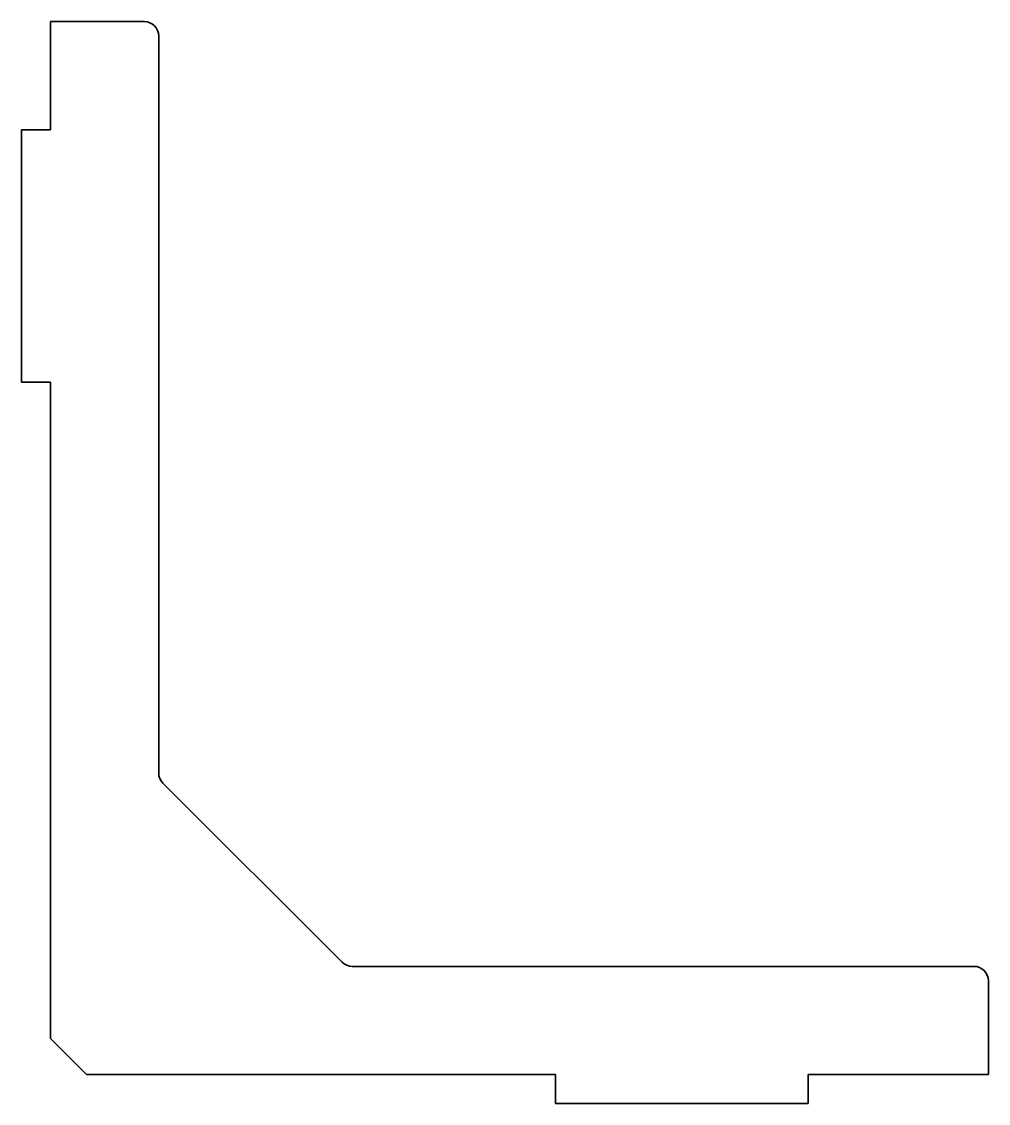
# Model space of a CAD drawing. Header units: millimetres. Extents: x 0 to 134, y 0 to 150.
import ezdxf

# ---------------------------------------------------------------- set-up
doc = ezdxf.new("R2010")
doc.units = ezdxf.units.MM
doc.layers.add('SIMUMAK Visible (ISO)', color=7, linetype='Continuous', lineweight=35)

# ---------------------------------------------------------------- blocks, each defined once
blk = doc.blocks.new('SIL-026-CRIA-01_Sheet_5_SIL-026-CRIA-01')
at = {"layer": 'SIMUMAK Visible (ISO)'}
for p, q in [((-63, 75), (-50, 75)), ((-63, 60), (-63, 75)), ((-48, 73), (-48, -29.17)), ((-63, 60), (-67, 60)), ((-67, 60), (-67, 25)), ((-67, 25), (-63, 25)), ((-63, -66), (-63, 25)), ((-47.41, -30.59), (-22.59, -55.41)), ((-21.17, -56), (65, -56)), ((67, -58), (67, -71)), ((-58, -71), (-63, -66)), ((7, -71), (-58, -71)), ((7, -71), (7, -75)), ((67, -71), (42, -71)), ((42, -75), (42, -71)), ((7, -75), (42, -75))]:
    blk.add_line(p, q, dxfattribs=at)
at = {"layer": 'SIMUMAK Visible (ISO)', "extrusion": (0, 0, -1)}
for centre in [(50, 73), (-65, -58)]:
    blk.add_arc(centre, 2, 90, 180, dxfattribs=at)
at = {"layer": 'SIMUMAK Visible (ISO)'}
for centre, start, end in [((-46, -29.17), 180, 225), ((-21.17, -54), 225, 270)]:
    blk.add_arc(centre, 2, start, end, dxfattribs=at)

msp = doc.modelspace()

# ---------------------------------------------------------------- block references
msp.add_blockref('SIL-026-CRIA-01_Sheet_5_SIL-026-CRIA-01', (67, 75))

doc.saveas('drawing.dxf')
